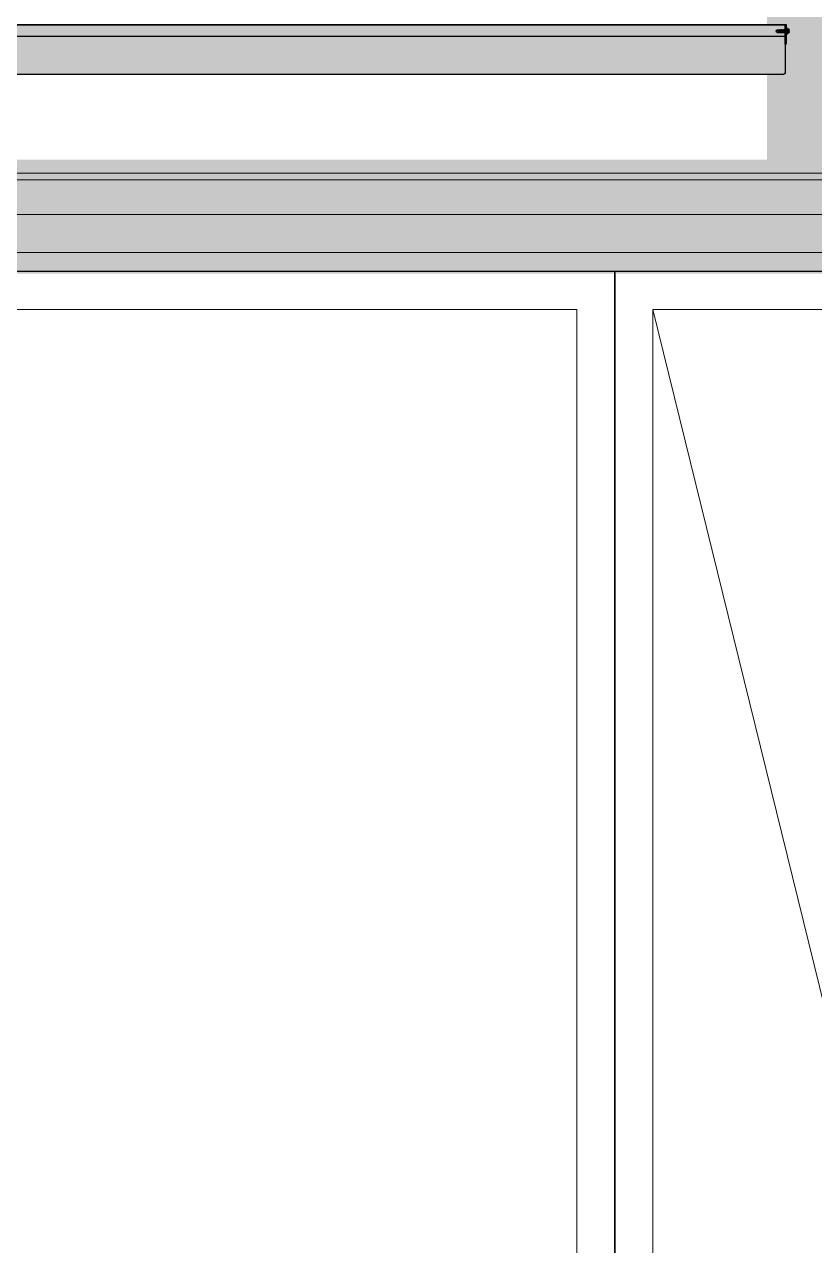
# Model space of a CAD drawing. Header units: millimetres. Extents: x 3546612 to 5615882, y 547008 to 3162891.
# Drawn here: x 5401973 to 5404050, y 2455156 to 2458368 of the extents above; entities that cross this region are included whole.
import ezdxf

# ---------------------------------------------------------------- set-up
doc = ezdxf.new("R2010")
doc.units = ezdxf.units.MM
for name, color, linetype in [('HEB-Angle joint', 1, 'Continuous'), ('XR-평면도$0$A-ELEV-PATT', 9, 'Continuous'), ('XR-평면도$0$Parking_화물', 9, 'Continuous')]:
    doc.layers.add(name, color=color, linetype=linetype)
doc.layers.add('XR-평면도$0$A-ELEV-LIN3', color=9, linetype='Continuous', lineweight=18)

# ---------------------------------------------------------------- blocks, each defined once
blk = doc.blocks.new('XR-평면도$0$주차구획_1')
at = {"layer": 'XR-평면도$0$A-ELEV-LIN3'}
blk.add_line((-5900, 1450), (5900, -1450), dxfattribs=at)
blk.add_lwpolyline([(-5900, 1450), (5900, 1450), (5900, -1450), (-5900, -1450)], close=True, dxfattribs=at)
at = {"layer": 'XR-평면도$0$Parking_화물'}
blk.add_lwpolyline([(-6000, 1550), (6000, 1550), (6000, -1550), (-6000, -1550)], close=True, dxfattribs=at)
blk = doc.blocks.new('XR-평면도$0$화물주차구획_1F(210411)')
at = {"xscale": -1.000000000000001}
for p in [(12150543.95795872, 795313.3588653519), (12150543.95795872, 792213.3588653519)]:
    blk.add_blockref('XR-평면도$0$주차구획_1', p, dxfattribs=at)
blk = doc.blocks.new('XR-평면도$0$스크린+범퍼_기준층(도크레밸러)')
at = {"layer": 'XR-평면도$0$A-ELEV-PATT', "ltscale": 0.002}
h = blk.add_hatch(dxfattribs=at)
h.set_pattern_fill('AR-HBONE', color=256, scale=0.1, angle=450, style=0)
h.set_pattern_definition([(134.9999999999999, (-50954683.46360894, -21380461.16435627), (-14.36840979371065, 1.925005058231595e-14), [30.48, -10.16]), (224.9999999999999, (-50954690.64780895, -21380453.98015628), (-14.36840979371065, 1.925005058231595e-14), [30.47999999999999, -10.16])])
h.paths.add_polyline_path([(32.00000000023283, -4397.999999999942), (2.000000000232831, -4397.999999999942), (2.000000000232831, -601.9999999999709), (32.00000000023283, -602.0000000000291)])
h = blk.add_hatch(dxfattribs=at)
h.set_pattern_fill('AR-SAND', color=256, angle=450, style=0)
h.set_pattern_definition([(127.4999999999999, (-50954928.29214451, -21381394.80924601), (-48.94132373293423, -1.600031295983984), [0, -38.60799999999978, 0, -43.17999999999977, 0, -41.27499999999976]), (97.49999999999987, (-50954928.29214451, -21381394.80924601), (-71.68251005683534, 44.95232831380034), [0, -20.82799999999998, 0, -34.79799999999996, 0, -13.33499999999999]), (57.49999999999962, (-50954928.29214451, -21381426.05124601), (-0.143718467854471, 79.0992370241458), [0, -12.69999999999983, 0, -45.71999999999935, 0, -59.68999999999935]), (47.49999999999965, (-50954928.29214451, -21381426.05124601), (-22.29293232572153, 76.35564524722973), [0, -6.349999999999993, 0, -29.97199999999997, 0, -34.28999999999996])])
edge = h.paths.add_edge_path()
edge.add_line((123.6666666718666, -4397.999999997381), (32.00000000273576, -4397.999999999942))
edge.add_line((32.00000000279397, -4397.999999999942), (31.99999999755444, -601.9999999996217))
edge.add_line((31.99999999743886, -601.9999999996217), (123.6666666718083, -601.9999999986903))
edge.add_arc((123.6666666718666, -610.3333333320625), 8.333333333343035, 359.9999999997999, 450, ccw=False)
edge.add_line((132.0000000051223, -610.3333333320625), (132.0000000050649, -4389.666666664009))
edge.add_arc((123.6666666718666, -4389.666666664125), 8.333333333255723, 270, 360.00000000100056, ccw=False)
at = {"layer": 'XR-평면도$0$A-ELEV-LIN3'}
blk.add_line((2.328306436538696e-10, -4399.999999999942), (2.328306436538696e-10, -599.9999999999709), dxfattribs=at)
at = {"layer": 'XR-평면도$0$A-ELEV-LIN3', "linetype": 'Continuous'}
blk.add_lwpolyline([(408.7500000002328, -619.5000000037016), (408.7500000002328, -10380.5000000036), (391.2500000002324, -10380.5000000036), (391.2500000002324, -619.5000000037016)], dxfattribs=at)
at = {"layer": 'XR-평면도$0$A-ELEV-PATT'}
for p, q in [((32.00000000768341, -4397.999999999942), (32.00000000023283, -602.0000000074215)), ((132.0000000002328, -4389.666666664125), (132.0000000002328, -610.3333333320625)), ((2.000000000232831, -4397.999999999942), (123.6666666718666, -4397.999999999942)), ((21.8469793277327, -4381.103120453598), (13.54697932326235, -4384.520546331943)), ((21.8469793277327, -4381.103120453598), (13.54697932326235, -4384.520546331943)), ((16.55514530115761, -4381.448969915451), (13.54697932326235, -4382.687546335103)), ((16.55514530115761, -4381.448969915451), (13.54697932326235, -4382.687546335103)), ((21.8469793277327, -4382.936120457889), (13.54697932326235, -4386.353546328784)), ((21.8469793277327, -4382.936120457889), (13.54697932326235, -4386.353546328784)), ((21.8469793277327, -4384.76912045473), (13.54697932326235, -4388.186546333076)), ((21.8469793277327, -4384.76912045473), (13.54697932326235, -4388.186546333076)), ((21.8469793277327, -4386.602120451571), (13.54697932326235, -4390.019546329917)), ((21.8469793277327, -4386.602120451571), (13.54697932326235, -4390.019546329917)), ((21.8469793277327, -4388.435120455862), (13.54697932326235, -4391.852546334208)), ((21.8469793277327, -4388.435120455862), (13.54697932326235, -4391.852546334208)), ((21.8469793277327, -4390.268120452703), (13.54697932326235, -4393.685546331049)), ((21.8469793277327, -4390.268120452703), (13.54697932326235, -4393.685546331049)), ((21.8469793277327, -4392.101120456995), (13.54697932326235, -4395.518546335341)), ((21.8469793277327, -4392.101120456995), (13.54697932326235, -4395.518546335341)), ((21.8469793277327, -4393.934120453836), (13.54697932326235, -4397.351546332182)), ((21.8469793277327, -4393.934120453836), (13.54697932326235, -4397.351546332182)), ((21.8469793277327, -4395.767120458127), (13.54697932326235, -4399.184546329023)), ((21.8469793277327, -4395.767120458127), (13.54697932326235, -4399.184546329023)), ((14.54697932326235, -4377.6309999972), (14.54697932326235, -4381.883446127118)), ((14.54697932326235, -4382.687546335103), (14.54697932326235, -4383.716446123959)), ((14.54697932326235, -4384.520546331943), (14.54697932326235, -4385.549446128251)), ((14.54697932326235, -4386.353546328784), (14.54697932326235, -4387.382446125092)), ((14.54697932326235, -4388.186546333076), (14.54697932326235, -4389.215446121932)), ((14.54697932326235, -4390.019546329917), (14.54697932326235, -4391.048446126224)), ((14.54697932326235, -4391.852546334208), (14.54697932326235, -4392.881446123065)), ((14.54697932326235, -4393.685546331049), (14.54697932326235, -4394.714446127356)), ((14.54697932326235, -4395.518546335341), (14.54697932326235, -4396.547446124197)), ((14.54697932326235, -4397.351546332182), (14.54697932326235, -4398.380446128489)), ((14.54697932326235, -4399.184546329023), (14.54697932326235, -4399.999999999942)), ((21.8469793277327, -4397.600120454968), (15.9423779847566, -4399.999999999942)), ((20.8469793277327, -4377.6309999972), (20.8469793277327, -4381.103120453598)), ((20.8469793277327, -4381.907220661582), (20.8469793277327, -4382.936120457889)), ((20.8469793277327, -4383.740220658423), (20.8469793277327, -4384.76912045473)), ((20.8469793277327, -4385.573220662714), (20.8469793277327, -4386.602120451571)), ((20.8469793277327, -4387.406220659555), (20.8469793277327, -4388.435120455862)), ((20.8469793277327, -4389.239220663847), (20.8469793277327, -4390.268120452703)), ((20.8469793277327, -4391.072220660688), (20.8469793277327, -4392.101120456995)), ((20.8469793277327, -4392.905220657529), (20.8469793277327, -4393.934120453836)), ((20.8469793277327, -4394.73822066182), (20.8469793277327, -4395.767120458127)), ((20.8469793277327, -4396.571220658661), (20.8469793277327, -4397.600120454968)), ((20.8469793277327, -4398.404220662953), (20.8469793277327, -4399.999999999942)), ((22.94697932177223, -4403.799999996962), (12.44697932177223, -4403.799999996962)), ((12.44697932177223, -4407.499999999942), (12.44697932177223, -4403.799999996962)), ((21.76729872100987, -4408.000000007392), (13.62665992998518, -4408.000000007392)), ((14.98343306058086, -4407.499999999942), (14.98343306058086, -4403.799999996962)), ((20.4105255829636, -4407.499999999942), (20.4105255829636, -4403.799999996962)), ((22.94697932177223, -4407.499999999942), (22.94697932177223, -4403.799999996962))]:
    blk.add_line(p, q, dxfattribs=at)
at = {"layer": 'XR-평면도$0$A-ELEV-PATT', "ltscale": 0.002}
blk.add_lwpolyline([(52.00000000023283, -601.9999999999709), (52.00000000023283, -599.9999999999709), (2.328306436538696e-10, -599.9999999999709), (2.328306436538696e-10, -4399.999999999942), (52.00000000023283, -4399.999999999942), (52.00000000023283, -4397.999999999942), (2.000000000232831, -4397.999999999942), (2.000000000232831, -601.9999999999709)], close=True, dxfattribs=at)
at = {"layer": 'XR-평면도$0$A-ELEV-PATT'}
for points in [[(32.00000000023283, -4397.999999999942), (2.000000000232831, -4397.999999999942), (2.000000000232831, -602.0000000074215), (32.00000000023283, -602.0000000074215)], [(14.54697932326235, -4383.089596435369), (13.54697932326235, -4382.687546335103), (14.54697932326235, -4383.491646535636)], [(14.54697932326235, -4384.92259643221), (13.54697932326235, -4384.520546331943), (14.54697932326235, -4385.324646539928)], [(14.54697932326235, -4386.755596436502), (13.54697932326235, -4386.353546328784), (14.54697932326235, -4387.157646536769)], [(14.54697932326235, -4388.588596433343), (13.54697932326235, -4388.186546333076), (14.54697932326235, -4388.99064654106)], [(14.54697932326235, -4390.421596437634), (13.54697932326235, -4390.019546329917), (14.54697932326235, -4390.823646537901)], [(14.54697932326235, -4392.254596434475), (13.54697932326235, -4391.852546334208), (14.54697932326235, -4392.656646534742)], [(14.54697932326235, -4394.087596431316), (13.54697932326235, -4393.685546331049), (14.54697932326235, -4394.489646539034)], [(14.54697932326235, -4395.920596435608), (13.54697932326235, -4395.518546335341), (14.54697932326235, -4396.322646535875)], [(14.54697932326235, -4397.753596432449), (13.54697932326235, -4397.351546332182), (14.54697932326235, -4398.155646540166)], [(14.54697932326235, -4399.58659643674), (13.54697932326235, -4399.184546329023), (14.54697932326235, -4399.988646537007)], [(20.8469793277327, -4379.672170557023), (16.55867688381113, -4381.476693019213), (14.54697932326235, -4380.305336333753), (16.96504492335953, -4377.804331518651), (17.69697932177223, -4372.83100000018)], [(14.54697932326235, -4377.6309999972), (17.69697932177223, -4372.83100000018), (20.8469793277327, -4377.6309999972)], [(15.06153846555389, -4399.999999999942), (20.8469793277327, -4397.600120454968), (21.8469793277327, -4397.600120454968), (20.8469793277327, -4398.404220662953), (17.00000000023283, -4399.999999999942)], [(20.8469793277327, -4380.701070353331), (21.8469793277327, -4381.103120453598), (20.8469793277327, -4380.299020245613)], [(20.8469793277327, -4380.701070353331), (21.8469793277327, -4381.103120453598), (20.8469793277327, -4380.299020245613)], [(20.8469793277327, -4382.534070350172), (21.8469793277327, -4382.936120457889), (20.8469793277327, -4382.132020249905)], [(20.8469793277327, -4382.534070350172), (21.8469793277327, -4382.936120457889), (20.8469793277327, -4382.132020249905)], [(20.8469793277327, -4384.367070354463), (21.8469793277327, -4384.76912045473), (20.8469793277327, -4383.965020246746)], [(20.8469793277327, -4384.367070354463), (21.8469793277327, -4384.76912045473), (20.8469793277327, -4383.965020246746)], [(20.8469793277327, -4386.200070351304), (21.8469793277327, -4386.602120451571), (20.8469793277327, -4385.798020251037)], [(20.8469793277327, -4386.200070351304), (21.8469793277327, -4386.602120451571), (20.8469793277327, -4385.798020251037)], [(20.8469793277327, -4388.033070348145), (21.8469793277327, -4388.435120455862), (20.8469793277327, -4387.631020247878)], [(20.8469793277327, -4388.033070348145), (21.8469793277327, -4388.435120455862), (20.8469793277327, -4387.631020247878)], [(20.8469793277327, -4389.866070352437), (21.8469793277327, -4390.268120452703), (20.8469793277327, -4389.46402025217)], [(20.8469793277327, -4389.866070352437), (21.8469793277327, -4390.268120452703), (20.8469793277327, -4389.46402025217)], [(20.8469793277327, -4391.699070349277), (21.8469793277327, -4392.101120456995), (20.8469793277327, -4391.297020249011)], [(20.8469793277327, -4391.699070349277), (21.8469793277327, -4392.101120456995), (20.8469793277327, -4391.297020249011)], [(20.8469793277327, -4393.532070353569), (21.8469793277327, -4393.934120453836), (20.8469793277327, -4393.130020245851)], [(20.8469793277327, -4393.532070353569), (21.8469793277327, -4393.934120453836), (20.8469793277327, -4393.130020245851)], [(20.8469793277327, -4395.36507035041), (21.8469793277327, -4395.767120458127), (20.8469793277327, -4394.963020250143)], [(20.8469793277327, -4395.36507035041), (21.8469793277327, -4395.767120458127), (20.8469793277327, -4394.963020250143)], [(20.8469793277327, -4397.198070354701), (21.8469793277327, -4397.600120454968), (20.8469793277327, -4396.796020246984)]]:
    blk.add_lwpolyline(points, dxfattribs=at)
for points in [[(8.696979321772233, -4400.799999996962), (26.69697932177223, -4400.799999996962), (26.69697932177223, -4399.999999999942), (8.696979321772233, -4399.999999999942)], [(13.54697932326235, -4384.520546331943), (14.54697932326235, -4383.716446123959), (20.8469793277327, -4381.103120453598), (21.8469793277327, -4381.103120453598), (20.8469793277327, -4381.907220661582), (14.54697932326235, -4384.520546331943)], [(13.54697932326235, -4382.687546335103), (14.54697932326235, -4381.883446127118), (15.55514530115761, -4381.448969915451), (16.55514530115761, -4381.448969915451), (15.55514530115761, -4382.253070123435), (14.54697932326235, -4382.687546335103)], [(13.54697932326235, -4386.353546328784), (14.54697932326235, -4385.549446128251), (20.8469793277327, -4382.936120457889), (21.8469793277327, -4382.936120457889), (20.8469793277327, -4383.740220658423), (14.54697932326235, -4386.353546328784)], [(13.54697932326235, -4388.186546333076), (14.54697932326235, -4387.382446125092), (20.8469793277327, -4384.76912045473), (21.8469793277327, -4384.76912045473), (20.8469793277327, -4385.573220662714), (14.54697932326235, -4388.186546333076)], [(13.54697932326235, -4390.019546329917), (14.54697932326235, -4389.215446121932), (20.8469793277327, -4386.602120451571), (21.8469793277327, -4386.602120451571), (20.8469793277327, -4387.406220659555), (14.54697932326235, -4390.019546329917)], [(13.54697932326235, -4391.852546334208), (14.54697932326235, -4391.048446126224), (20.8469793277327, -4388.435120455862), (21.8469793277327, -4388.435120455862), (20.8469793277327, -4389.239220663847), (14.54697932326235, -4391.852546334208)], [(13.54697932326235, -4393.685546331049), (14.54697932326235, -4392.881446123065), (20.8469793277327, -4390.268120452703), (21.8469793277327, -4390.268120452703), (20.8469793277327, -4391.072220660688), (14.54697932326235, -4393.685546331049)], [(13.54697932326235, -4395.518546335341), (14.54697932326235, -4394.714446127356), (20.8469793277327, -4392.101120456995), (21.8469793277327, -4392.101120456995), (20.8469793277327, -4392.905220657529), (14.54697932326235, -4395.518546335341)], [(13.54697932326235, -4397.351546332182), (14.54697932326235, -4396.547446124197), (20.8469793277327, -4393.934120453836), (21.8469793277327, -4393.934120453836), (20.8469793277327, -4394.73822066182), (14.54697932326235, -4397.351546332182)], [(13.54697932326235, -4399.184546329023), (14.54697932326235, -4398.380446128489), (20.8469793277327, -4395.767120458127), (21.8469793277327, -4395.767120458127), (20.8469793277327, -4396.571220658661), (14.54697932326235, -4399.184546329023)], [(13.39697932475246, -4403.799999996962), (21.996979318792, -4403.799999996962), (26.69697932177223, -4400.799999996962), (8.696979321772233, -4400.799999996962)]]:
    blk.add_lwpolyline(points, close=True, dxfattribs=at)
for centre, radius, start, end in [((123.6666666718666, -4389.666666664125), 8.333333333333332, 270, 0), ((13.71520619117655, -4406.141600616218), 1.858399387227786, 226.96620146082, 313.0337985391801), ((17.69697932177223, -4400.386666662933), 7.613333333272044, 249.1194857962353, 290.8805142037647), ((21.67875245236792, -4406.141600616218), 1.858399387227786, 226.96620146082, 313.0337985391801)]:
    blk.add_arc(centre, radius, start, end, dxfattribs=at)

msp = doc.modelspace()

# ---------------------------------------------------------------- linework, layer by layer
at = {"layer": 'HEB-Angle joint', "const_width": 300}
msp.add_lwpolyline([(5427097.76953317, 2494208.033566539), (5427097.76953317, 2457865.564390804), (5406075.039183881, 2457865.564390804), (5406075.060678529, 2461367.564390804), (5404075.039183881, 2461367.564390804), (5404075.053513646, 2457861.564390731), (5399575.046348761, 2457861.564390731), (5399575.039183877, 2491367.564390804), (5388575.039183877, 2491367.564390804), (5388575.03918389, 2494208.033566599), (5427097.76953317, 2494233.993158313)], dxfattribs=at)
at = {"layer": 'XR-평면도$0$A-ELEV-LIN3'}
for points in [[(5363175.039183877, 2444567.564390804), (5364575.039183877, 2444567.564390804), (5364575.039183877, 2445467.564390804), (5377025.039183877, 2445467.564390804), (5377025.039183876, 2444867.564390804), (5378125.039183877, 2444867.564390804), (5378125.039183877, 2446367.564390804), (5377025.039183877, 2446367.564390804), (5377025.039183877, 2457867.564390804), (5433125.039183885, 2457867.564390804), (5433125.039183883, 2446367.564390765), (5432025.039183854, 2446367.564390804), (5432025.039183854, 2444867.564390804), (5433125.039183854, 2444867.564390804), (5433125.039183854, 2445467.564390809), (5443025.039183854, 2445467.564390809)], [(5363175.04634876, 2445967.564390804), (5363175.04634876, 2444567.564390804), (5364575.04634876, 2444567.564390804), (5364575.04634876, 2445467.564390804), (5377025.04634876, 2445467.564390804), (5377025.046348759, 2444867.564390804), (5378125.04634876, 2444867.564390804), (5378125.04634876, 2446367.564390804), (5377025.04634876, 2446367.564390804), (5377025.04634876, 2457867.564390804), (5433125.046348767, 2457867.564390804)], [(5363175.04634876, 2445967.564390804), (5363175.04634876, 2444567.564390804), (5364575.04634876, 2444567.564390804), (5364575.04634876, 2445467.564390804), (5377025.04634876, 2445467.564390804), (5377025.046348759, 2444867.564390804), (5378125.04634876, 2444867.564390804), (5378125.04634876, 2446367.564390804), (5377025.04634876, 2446367.564390804), (5377025.04634876, 2457867.564390804), (5433125.046348767, 2457867.564390804)], [(5363075.039183877, 2444467.564390804), (5364675.039183877, 2444467.564390804), (5364675.039183877, 2445367.564390804), (5376925.039183877, 2445367.564390804), (5376925.039183876, 2444767.564390804), (5378225.039183877, 2444767.564390804), (5378225.039183877, 2446467.564390804), (5377125.039183877, 2446467.564390804), (5377125.039183877, 2457767.564390804), (5433025.039183881, 2457767.564390804), (5433025.039183875, 2446467.564390804), (5431925.039183854, 2446467.564390804), (5431925.039183854, 2444767.564390804), (5433225.039183854, 2444767.564390804)], [(5363075.04634876, 2444467.564390804), (5364675.04634876, 2444467.564390804), (5364675.04634876, 2445367.564390804), (5376925.04634876, 2445367.564390804), (5376925.046348759, 2444767.564390804), (5378225.04634876, 2444767.564390804), (5378225.04634876, 2446467.564390804), (5377125.04634876, 2446467.564390804), (5377125.04634876, 2457767.564390804), (5433025.046348764, 2457767.564390804), (5433025.046348757, 2446467.564390804), (5431925.046348737, 2446467.564390804), (5431925.046348737, 2444767.564390804), (5433225.046348737, 2444767.564390804)], [(5363075.04634876, 2444467.564390804), (5364675.04634876, 2444467.564390804), (5364675.04634876, 2445367.564390804), (5376925.04634876, 2445367.564390804), (5376925.046348759, 2444767.564390804), (5378225.04634876, 2444767.564390804), (5378225.04634876, 2446467.564390804), (5377125.04634876, 2446467.564390804), (5377125.04634876, 2457767.564390804), (5433025.046348764, 2457767.564390804), (5433025.046348757, 2446467.564390804), (5431925.046348737, 2446467.564390804), (5431925.046348737, 2444767.564390804), (5433225.046348737, 2444767.564390804)]]:
    msp.add_lwpolyline(points, dxfattribs=at)

# ---------------------------------------------------------------- block references
at = {"xscale": -1, "rotation": 90}
for p in [(5399575.03918387, 2458367.564390804), (5399575.046348752, 2458367.564390804), (5399575.046348752, 2458367.564390804)]:
    msp.add_blockref('XR-평면도$0$스크린+범퍼_기준층(도크레밸러)', p, dxfattribs=at)
at = {"color": 2, "rotation": 90}
for p in [(6197288.398049226, -9698826.393567918), (6197288.405214109, -9698826.393567918), (6197288.405214109, -9698826.393567918)]:
    msp.add_blockref('XR-평면도$0$화물주차구획_1F(210411)', p, dxfattribs=at)

doc.saveas('drawing.dxf')
